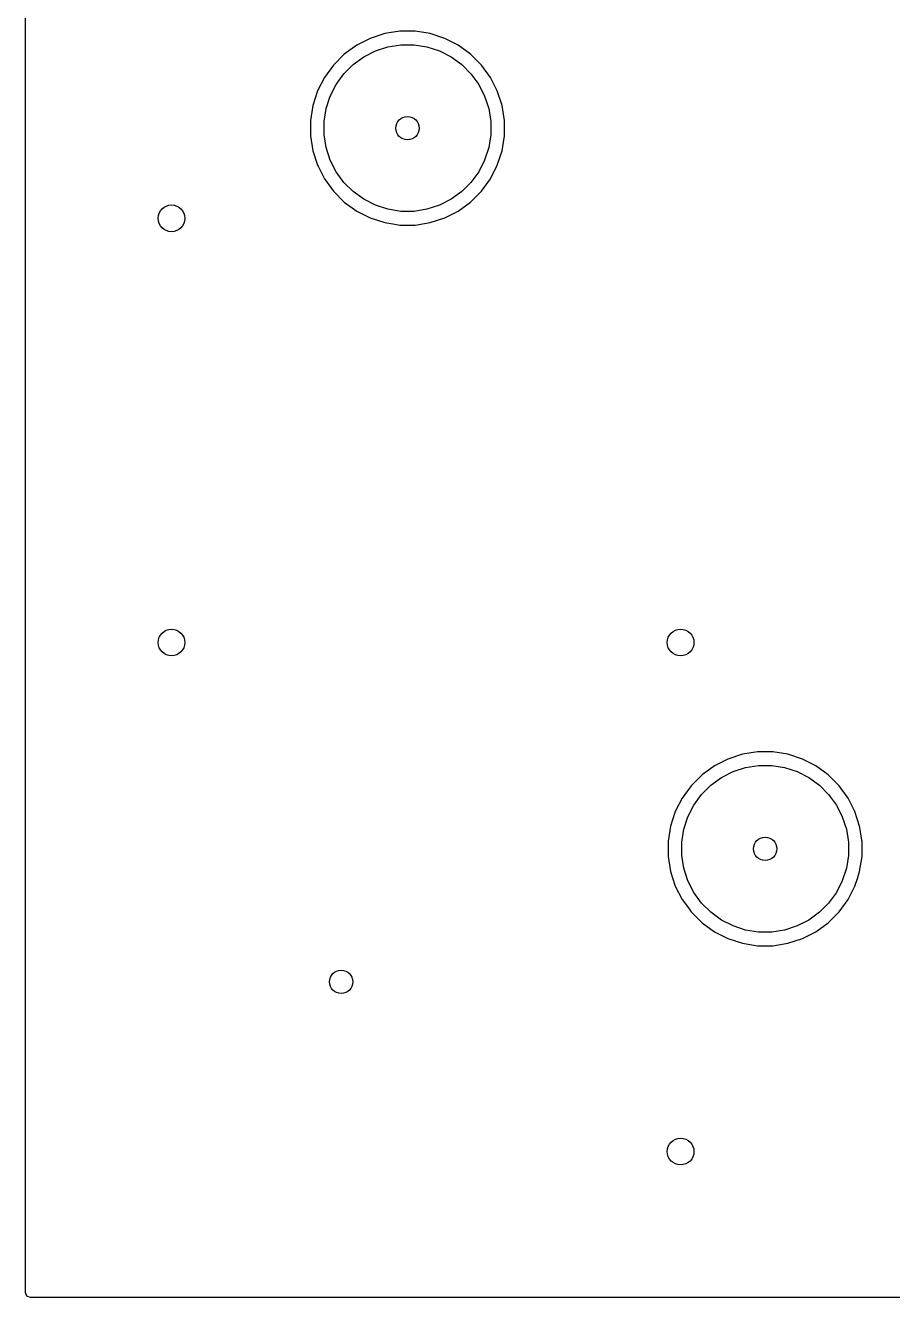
# Model space of a CAD drawing. Extents: x 2.36 to 5.14, y -5.39 to -2.61.
# Drawn here: x 2.364 to 2.875, y -5.386 to -4.636 of the extents above; entities that cross this region are included whole.
import ezdxf

# ---------------------------------------------------------------- set-up
doc = ezdxf.new("R2010")
doc.units = 0
doc.header["$MEASUREMENT"] = 0
doc.layers.add('BLACK', color=7, linetype='CONTINUOUS')

msp = doc.modelspace()

# ---------------------------------------------------------------- linework, layer by layer
at = {"layer": 'BLACK', "linetype": 'CONTINUOUS'}
for p, q in [((2.36396, -4.69236), (2.36396, -4.59)), ((2.58456, -4.63974), (2.57568, -4.64115)), ((2.59355, -4.63974), (2.58456, -4.63974)), ((2.58456, -4.63974), (2.58456, -4.63974)), ((2.60243, -4.64115), (2.59355, -4.63974)), ((2.59355, -4.63974), (2.59355, -4.63974)), ((2.55912, -4.64801), (2.55185, -4.65329)), ((2.56713, -4.64393), (2.55912, -4.64801)), ((2.57568, -4.64115), (2.56713, -4.64393)), ((2.57568, -4.64115), (2.57568, -4.64115)), ((2.57757, -4.649), (2.58519, -4.64779)), ((2.58519, -4.64779), (2.59292, -4.64779)), ((2.59292, -4.64779), (2.60054, -4.649)), ((2.61098, -4.64393), (2.60243, -4.64115)), ((2.60243, -4.64115), (2.60243, -4.64115)), ((2.61899, -4.64801), (2.61098, -4.64393)), ((2.62626, -4.65329), (2.61899, -4.64801)), ((2.55185, -4.65329), (2.5455, -4.65965)), ((2.55709, -4.65943), (2.56334, -4.65489)), ((2.56334, -4.65489), (2.57022, -4.65138)), ((2.57022, -4.65138), (2.57757, -4.649)), ((2.60054, -4.649), (2.60789, -4.65138)), ((2.60789, -4.65138), (2.61477, -4.65489)), ((2.61477, -4.65489), (2.62102, -4.65943)), ((2.63261, -4.65965), (2.62626, -4.65329)), ((2.62626, -4.65329), (2.62626, -4.65329)), ((2.62626, -4.65329), (2.62626, -4.65329)), ((2.5455, -4.65965), (2.54021, -4.66692)), ((2.55163, -4.66489), (2.55709, -4.65943)), ((2.62102, -4.65943), (2.62648, -4.66489)), ((2.6379, -4.66692), (2.63261, -4.65965)), ((2.54021, -4.66692), (2.53613, -4.67493)), ((2.54709, -4.67114), (2.55163, -4.66489)), ((2.62648, -4.66489), (2.63102, -4.67114)), ((2.64198, -4.67493), (2.6379, -4.66692)), ((2.53613, -4.67493), (2.53336, -4.68348)), ((2.5412, -4.68536), (2.54359, -4.67802)), ((2.54359, -4.67802), (2.54709, -4.67114)), ((2.63102, -4.67114), (2.63452, -4.67802)), ((2.63452, -4.67802), (2.63691, -4.68536)), ((2.64476, -4.68348), (2.64198, -4.67493)), ((2.64198, -4.67493), (2.64198, -4.67493)), ((2.64198, -4.67493), (2.64198, -4.67493)), ((2.53335, -4.68348), (2.53195, -4.69236)), ((2.53336, -4.68348), (2.53335, -4.68348)), ((2.53999, -4.69299), (2.5412, -4.68536)), ((2.63691, -4.68536), (2.63812, -4.69299)), ((2.64616, -4.69236), (2.64476, -4.68348)), ((2.64476, -4.68348), (2.64476, -4.68348)), ((2.64476, -4.68348), (2.64476, -4.68348)), ((2.36396, -4.89534), (2.36396, -4.69236)), ((2.53195, -4.69236), (2.53195, -4.70134)), ((2.53999, -4.70071), (2.53999, -4.69299)), ((2.63812, -4.69299), (2.63812, -4.70071)), ((2.64616, -4.70134), (2.64616, -4.69236)), ((2.53195, -4.70134), (2.53335, -4.71022)), ((2.5412, -4.70834), (2.53999, -4.70071)), ((2.63812, -4.70071), (2.63691, -4.70834)), ((2.64476, -4.71022), (2.64616, -4.70134)), ((2.53335, -4.71022), (2.53336, -4.71022)), ((2.53336, -4.71022), (2.53613, -4.71877)), ((2.54359, -4.71568), (2.5412, -4.70834)), ((2.54709, -4.72256), (2.54359, -4.71568)), ((2.63452, -4.71568), (2.63102, -4.72256)), ((2.63691, -4.70834), (2.63452, -4.71568)), ((2.64237, -4.71755), (2.64476, -4.71022)), ((2.64476, -4.71022), (2.64476, -4.71022)), ((2.64476, -4.71022), (2.64476, -4.71022)), ((2.53613, -4.71877), (2.53613, -4.71877)), ((2.53613, -4.71877), (2.53613, -4.71877)), ((2.53613, -4.71877), (2.53637, -4.71924)), ((2.53637, -4.71924), (2.54021, -4.72678)), ((2.55163, -4.72881), (2.54709, -4.72256)), ((2.63102, -4.72256), (2.62648, -4.72881)), ((2.6379, -4.72678), (2.64198, -4.71877)), ((2.64198, -4.71877), (2.64237, -4.71755)), ((2.54021, -4.72678), (2.54546, -4.734)), ((2.55709, -4.73427), (2.55163, -4.72881)), ((2.62648, -4.72881), (2.62102, -4.73427)), ((2.63261, -4.73405), (2.6379, -4.72678)), ((2.54546, -4.734), (2.5455, -4.73405)), ((2.5455, -4.73405), (2.55185, -4.74041)), ((2.56334, -4.73881), (2.55709, -4.73427)), ((2.62102, -4.73427), (2.61477, -4.73881)), ((2.62626, -4.74041), (2.63261, -4.73405)), ((2.55185, -4.74041), (2.55912, -4.74569)), ((2.57022, -4.74232), (2.56334, -4.73881)), ((2.57757, -4.7447), (2.57022, -4.74232)), ((2.58519, -4.74591), (2.57757, -4.7447)), ((2.60054, -4.7447), (2.59292, -4.74591)), ((2.60789, -4.74232), (2.60054, -4.7447)), ((2.61477, -4.73881), (2.60789, -4.74232)), ((2.61899, -4.74569), (2.62626, -4.74041)), ((2.55912, -4.74569), (2.56713, -4.74977)), ((2.56713, -4.74977), (2.56713, -4.74977)), ((2.56713, -4.74977), (2.56713, -4.74977)), ((2.56713, -4.74977), (2.57568, -4.75255)), ((2.57568, -4.75255), (2.57568, -4.75255)), ((2.57568, -4.75255), (2.57568, -4.75255)), ((2.57568, -4.75255), (2.5816, -4.75349)), ((2.59292, -4.74591), (2.58519, -4.74591)), ((2.59577, -4.75361), (2.60243, -4.75255)), ((2.60243, -4.75255), (2.61098, -4.74977)), ((2.60243, -4.75255), (2.60243, -4.75255)), ((2.60243, -4.75255), (2.60243, -4.75255)), ((2.61098, -4.74977), (2.61899, -4.74569)), ((2.61098, -4.74977), (2.61098, -4.74977)), ((2.61098, -4.74977), (2.61098, -4.74977)), ((2.5816, -4.75349), (2.58456, -4.75396)), ((2.58456, -4.75396), (2.58456, -4.75396)), ((2.58456, -4.75396), (2.59355, -4.75396)), ((2.59355, -4.75396), (2.59577, -4.75361)), ((2.36396, -5.11708), (2.36396, -4.89534)), ((2.78643, -5.06587), (2.77788, -5.06865)), ((2.79531, -5.06447), (2.78643, -5.06587)), ((2.78643, -5.06587), (2.78643, -5.06587)), ((2.8043, -5.06447), (2.79531, -5.06447)), ((2.79531, -5.06447), (2.79531, -5.06447)), ((2.81318, -5.06587), (2.8043, -5.06447)), ((2.8043, -5.06447), (2.8043, -5.06447)), ((2.82172, -5.06865), (2.81318, -5.06587)), ((2.81318, -5.06587), (2.81318, -5.06587)), ((2.76987, -5.07273), (2.7626, -5.07802)), ((2.77788, -5.06865), (2.76987, -5.07273)), ((2.78097, -5.07611), (2.78831, -5.07372)), ((2.78831, -5.07372), (2.79594, -5.07251)), ((2.79594, -5.07251), (2.80366, -5.07251)), ((2.80366, -5.07251), (2.81129, -5.07372)), ((2.81129, -5.07372), (2.81864, -5.07611)), ((2.82973, -5.07273), (2.82172, -5.06865)), ((2.83701, -5.07802), (2.82973, -5.07273)), ((2.7626, -5.07802), (2.75624, -5.08437)), ((2.76784, -5.08415), (2.77409, -5.07961)), ((2.77409, -5.07961), (2.78097, -5.07611)), ((2.81864, -5.07611), (2.82552, -5.07961)), ((2.82552, -5.07961), (2.83176, -5.08415)), ((2.84336, -5.08437), (2.83701, -5.07802)), ((2.83701, -5.07802), (2.83701, -5.07802)), ((2.83701, -5.07802), (2.83701, -5.07802)), ((2.75624, -5.08437), (2.75096, -5.09164)), ((2.75784, -5.09586), (2.76238, -5.08961)), ((2.76238, -5.08961), (2.76784, -5.08415)), ((2.83176, -5.08415), (2.83722, -5.08961)), ((2.83722, -5.08961), (2.84176, -5.09586)), ((2.84864, -5.09164), (2.84336, -5.08437)), ((2.75096, -5.09164), (2.74688, -5.09965)), ((2.75434, -5.10274), (2.75784, -5.09586)), ((2.84176, -5.09586), (2.84527, -5.10274)), ((2.85273, -5.09965), (2.84864, -5.09164)), ((2.74688, -5.09965), (2.7441, -5.1082)), ((2.75195, -5.11009), (2.75434, -5.10274)), ((2.84527, -5.10274), (2.84766, -5.11009)), ((2.8555, -5.1082), (2.85273, -5.09965)), ((2.85273, -5.09965), (2.85273, -5.09965)), ((2.85273, -5.09965), (2.85273, -5.09965)), ((2.7441, -5.1082), (2.7427, -5.11708)), ((2.7441, -5.1082), (2.7441, -5.1082)), ((2.75074, -5.11771), (2.75195, -5.11009)), ((2.84766, -5.11009), (2.84886, -5.11771)), ((2.85583, -5.11026), (2.8555, -5.1082)), ((2.8555, -5.1082), (2.8555, -5.1082)), ((2.8555, -5.1082), (2.8555, -5.1082)), ((2.85682, -5.11649), (2.85583, -5.11026)), ((2.36396, -5.21), (2.36396, -5.11708)), ((2.7427, -5.11708), (2.7427, -5.12607)), ((2.75074, -5.12544), (2.75074, -5.11771)), ((2.84886, -5.11771), (2.84886, -5.12544)), ((2.85691, -5.11708), (2.85682, -5.11649)), ((2.85691, -5.12607), (2.85691, -5.11708)), ((2.7427, -5.12607), (2.7441, -5.13495)), ((2.75195, -5.13306), (2.75074, -5.12544)), ((2.84886, -5.12544), (2.84766, -5.13306)), ((2.8555, -5.13495), (2.85691, -5.12607)), ((2.7441, -5.13495), (2.7441, -5.13495)), ((2.7441, -5.13495), (2.74688, -5.1435)), ((2.75434, -5.14041), (2.75195, -5.13306)), ((2.84766, -5.13306), (2.84527, -5.14041)), ((2.85418, -5.13902), (2.8555, -5.13495)), ((2.8555, -5.13495), (2.8555, -5.13495)), ((2.8555, -5.13495), (2.8555, -5.13495)), ((2.75784, -5.14729), (2.75434, -5.14041)), ((2.84527, -5.14041), (2.84176, -5.14729)), ((2.85273, -5.1435), (2.85418, -5.13902)), ((2.74688, -5.1435), (2.75096, -5.15151)), ((2.76238, -5.15354), (2.75784, -5.14729)), ((2.84176, -5.14729), (2.83722, -5.15354)), ((2.84864, -5.15151), (2.85273, -5.1435)), ((2.75096, -5.15151), (2.75455, -5.15645)), ((2.75455, -5.15645), (2.75624, -5.15878)), ((2.76784, -5.159), (2.76238, -5.15354)), ((2.83722, -5.15354), (2.83176, -5.159)), ((2.84336, -5.15878), (2.84864, -5.15151)), ((2.75624, -5.15878), (2.7626, -5.16513)), ((2.7626, -5.16513), (2.76987, -5.17042)), ((2.77409, -5.16354), (2.76784, -5.159)), ((2.78097, -5.16704), (2.77409, -5.16354)), ((2.82552, -5.16354), (2.81864, -5.16704)), ((2.83176, -5.159), (2.82552, -5.16354)), ((2.82973, -5.17042), (2.83701, -5.16513)), ((2.83701, -5.16513), (2.84336, -5.15878)), ((2.76987, -5.17042), (2.77788, -5.1745)), ((2.78831, -5.16943), (2.78097, -5.16704)), ((2.79594, -5.17064), (2.78831, -5.16943)), ((2.80366, -5.17064), (2.79594, -5.17064)), ((2.81129, -5.16943), (2.80366, -5.17064)), ((2.81864, -5.16704), (2.81129, -5.16943)), ((2.82172, -5.1745), (2.82973, -5.17042)), ((2.77788, -5.1745), (2.77788, -5.1745)), ((2.77788, -5.1745), (2.77788, -5.1745)), ((2.77788, -5.1745), (2.78643, -5.17727)), ((2.78643, -5.17727), (2.78643, -5.17727)), ((2.78643, -5.17727), (2.78643, -5.17727)), ((2.78643, -5.17727), (2.79187, -5.17814)), ((2.79187, -5.17814), (2.79531, -5.17868)), ((2.79531, -5.17868), (2.79531, -5.17868)), ((2.79531, -5.17868), (2.8043, -5.17868)), ((2.8043, -5.17868), (2.80774, -5.17814)), ((2.80774, -5.17814), (2.81318, -5.17727)), ((2.81318, -5.17727), (2.82172, -5.1745)), ((2.81318, -5.17727), (2.81318, -5.17727)), ((2.81318, -5.17727), (2.81318, -5.17727)), ((2.82172, -5.1745), (2.82172, -5.1745)), ((2.82172, -5.1745), (2.82172, -5.1745)), ((2.36396, -5.38313), (2.36396, -5.21)), ((2.36481, -5.38519), (2.36396, -5.38313)), ((2.36687, -5.38604), (2.36481, -5.38519)), ((5.13313, -5.38604), (2.36687, -5.38604))]:
    msp.add_line(p, q, dxfattribs=at)
at = {"layer": 'BLACK'}
for centre, radius in [((2.58906, -4.69685), 0.00689), ((2.45, -4.75), 0.00787), ((2.45, -5), 0.00787), ((2.75, -5), 0.00787), ((2.7998, -5.12157), 0.00689), ((2.55, -5.2), 0.00689), ((2.75, -5.3), 0.00787)]:
    msp.add_circle(centre, radius, dxfattribs=at)

doc.saveas('drawing.dxf')
